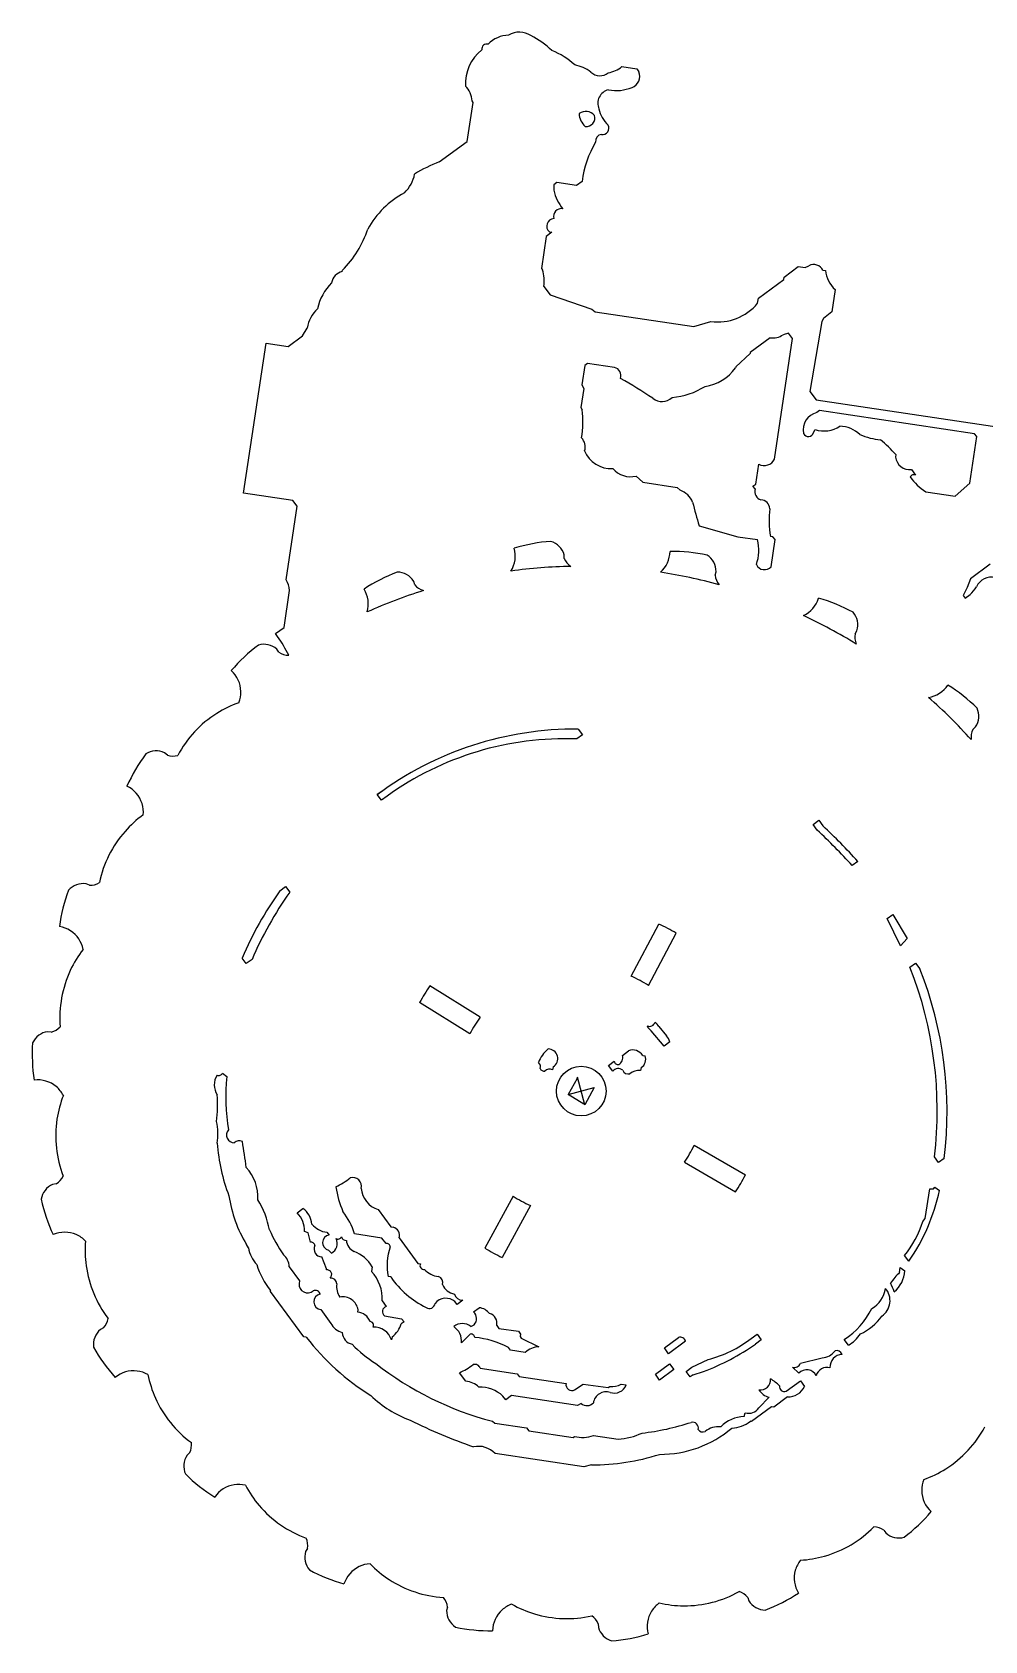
# Model space of a CAD drawing. Extents: x 0.1 to 25, y 0.1 to 17.9.
# Drawn here: x 0.1 to 10.63, y 0.1 to 17.88 of the extents above; entities that cross this region are included whole.
import ezdxf

# ---------------------------------------------------------------- set-up
doc = ezdxf.new("R2010")
doc.units = 0
doc.header["$MEASUREMENT"] = 0
doc.linetypes.add('SOLID', pattern=[0])
doc.layers.add('1', color=1, linetype='SOLID')

msp = doc.modelspace()

# ---------------------------------------------------------------- linework, layer by layer
at = {"layer": '1', "color": 0, "linetype": 'SOLID'}
for p, q in [((6.616354, 17.502071), (6.779414, 17.477719)), ((6.779414, 17.477719), (6.802158, 17.445446)), ((4.906976, 16.673175), (4.971787, 17.107145)), ((4.971787, 17.107145), (4.959966, 17.124663)), ((4.598233, 16.45152), (4.906976, 16.673175)), ((5.864684, 16.195439), (5.863568, 16.13523)), ((5.895865, 16.21966), (5.864684, 16.195439)), ((6.114134, 16.187063), (5.895865, 16.21966)), ((6.176113, 16.232935), (6.114134, 16.187063)), ((5.841526, 15.671246), (5.779547, 15.625375)), ((5.814563, 15.675272), (5.841526, 15.671246)), ((5.779547, 15.625375), (5.726624, 15.271009)), ((8.641961, 15.280577), (8.683222, 15.301979)), ((3.525871, 15.238724), (3.527789, 15.251563)), ((5.726624, 15.271009), (5.737546, 15.256252)), ((8.124096, 14.941833), (8.404475, 15.149348)), ((8.404475, 15.149348), (8.408502, 15.176311)), ((8.408502, 15.176311), (8.564925, 15.292082)), ((8.564925, 15.292082), (8.641961, 15.280577)), ((8.837119, 15.251431), (8.864081, 15.247404)), ((5.75217, 15.072933), (5.822262, 14.979772)), ((5.822262, 14.979772), (6.283186, 14.822993)), ((8.115851, 14.886624), (8.124096, 14.941833)), ((8.971799, 15.037056), (8.935175, 14.791826)), ((6.283186, 14.822993), (6.322104, 14.793555)), ((6.322104, 14.793555), (7.41088, 14.630951)), ((8.935175, 14.791826), (8.845484, 14.718591)), ((3.086045, 14.526056), (3.138369, 14.612747)), ((7.41088, 14.630951), (7.599952, 14.684094)), ((8.824515, 14.683657), (8.693291, 13.910462)), ((8.845484, 14.718591), (8.824515, 14.683657)), ((2.43665, 12.788066), (2.684391, 14.446909)), ((2.684391, 14.446909), (2.929622, 14.410285)), ((2.929622, 14.410285), (3.086045, 14.526056)), ((8.253141, 14.505163), (8.034741, 14.343519)), ((8.303363, 13.162777), (8.5024, 14.495501)), ((8.455244, 14.557671), (8.397292, 14.538762)), ((8.5024, 14.495501), (8.455244, 14.557671)), ((8.032631, 14.329397), (7.874558, 14.184995)), ((8.034741, 14.343519), (8.032631, 14.329397)), ((6.205787, 14.199269), (6.173956, 13.986135)), ((6.236776, 14.222204), (6.205787, 14.199269)), ((6.535933, 14.177526), (6.236776, 14.222204)), ((7.874558, 14.184995), (7.870072, 14.172539)), ((6.195357, 13.944874), (6.163719, 13.733025)), ((6.173956, 13.986135), (6.195357, 13.944874)), ((8.693291, 13.910462), (8.7621, 13.817495)), ((6.163719, 13.733025), (6.176058, 13.710182)), ((8.7621, 13.817495), (10.883158, 13.500724)), ((8.799725, 13.700307), (8.768736, 13.677371)), ((10.513777, 13.44432), (8.799725, 13.700307)), ((8.731904, 13.457109), (8.750709, 13.490304)), ((10.45963, 12.897188), (10.536714, 13.413331)), ((10.536714, 13.413331), (10.513777, 13.44432)), ((9.644464, 13.213191), (9.640437, 13.186228)), ((8.095626, 12.887973), (8.128223, 13.106242)), ((9.815445, 13.048523), (9.861317, 12.986544)), ((6.773757, 12.975133), (6.847684, 12.907651)), ((6.847684, 12.907651), (7.227729, 12.850893)), ((7.227729, 12.850893), (7.258368, 12.818753)), ((8.063352, 12.865229), (8.095626, 12.887973)), ((8.087572, 12.834049), (8.063352, 12.865229)), ((10.45963, 12.897188), (10.29918, 12.754455)), ((2.981037, 12.706764), (2.43665, 12.788066)), ((2.904956, 11.828204), (3.026909, 12.644785)), ((3.026909, 12.644785), (2.981037, 12.706764)), ((9.973061, 12.803159), (10.29918, 12.754455)), ((7.897136, 12.30596), (8.114121, 12.273554)), ((8.285426, 12.30441), (8.258463, 12.308437)), ((8.264967, 11.974073), (8.309645, 12.273229)), ((8.309645, 12.273229), (8.285426, 12.30441)), ((10.686732, 12.000913), (10.468331, 11.839269)), ((10.433023, 11.743475), (10.386026, 11.657302)), ((10.468331, 11.839269), (10.433023, 11.743475)), ((2.883082, 11.303817), (2.944058, 11.712107)), ((10.386026, 11.657302), (10.40877, 11.625027)), ((10.40877, 11.625027), (10.465038, 11.667816)), ((2.811574, 11.202927), (2.78883, 11.235201)), ((6.134347, 10.179033), (6.18022, 10.117053)), ((6.18022, 10.117053), (6.118048, 10.069898)), ((3.912855, 9.454182), (3.974834, 9.500054)), ((3.958727, 9.392203), (3.912855, 9.454182)), ((4.02199, 9.437884), (3.958727, 9.392203)), ((8.728064, 9.124885), (8.791327, 9.170565)), ((8.775028, 9.06143), (8.728064, 9.124885)), ((8.791327, 9.170565), (8.837199, 9.108586)), ((9.223556, 8.71618), (9.161577, 8.670308)), ((2.836674, 8.391589), (2.898845, 8.438745)), ((2.898845, 8.438745), (2.945808, 8.37529)), ((6.718768, 7.446542), (7.024937, 8.024227)), ((9.546709, 8.085137), (9.608688, 8.131009)), ((9.696082, 7.784564), (9.546709, 8.085137)), ((9.608688, 8.131009), (9.766575, 7.862351)), ((6.909891, 7.345072), (7.216084, 7.922801)), ((9.766575, 7.862351), (9.696081, 7.784564)), ((2.465655, 7.585953), (2.419783, 7.647932)), ((2.528917, 7.631633), (2.465655, 7.585953)), ((9.799581, 7.54597), (9.86175, 7.593125)), ((9.86175, 7.593125), (9.908715, 7.529672)), ((5.051156, 6.99554), (4.495283, 7.339774)), ((4.937229, 6.81157), (4.381356, 7.155804)), ((6.623093, 6.569974), (6.687315, 6.622073)), ((7.145636, 6.720321), (7.083466, 6.673165)), ((5.857444, 6.444119), (5.848798, 6.412596)), ((6.467438, 6.459338), (6.530892, 6.506302)), ((6.514594, 6.397168), (6.467438, 6.459338)), ((6.830257, 6.436654), (6.821803, 6.406415)), ((6.846347, 6.570758), (6.873119, 6.565448)), ((2.202029, 6.374444), (2.251736, 6.338144)), ((6.12041, 6.317554), (6.023479, 6.138891)), ((6.119916, 6.316623), (6.12041, 6.317554)), ((6.12041, 6.317554), (6.126727, 6.329474)), ((6.120912, 6.31848), (6.12041, 6.317554)), ((6.207886, 6.025022), (6.126727, 6.329474)), ((6.023479, 6.138891), (6.311112, 6.21529)), ((6.197186, 6.03132), (6.023479, 6.138891)), ((6.311112, 6.21529), (6.207886, 6.025022)), ((6.202878, 6.027914), (6.207886, 6.025022)), ((7.414855, 5.577736), (7.98095, 5.250743)), ((7.306189, 5.39061), (7.872423, 5.063536)), ((10.116331, 5.386738), (10.070459, 5.448716)), ((10.178309, 5.432609), (10.116331, 5.386738)), ((5.414196, 5.015854), (5.102404, 4.441157)), ((9.969023, 4.769515), (10.017727, 5.095634)), ((10.017727, 5.095634), (10.059964, 5.097202)), ((10.059964, 5.097202), (10.07568, 5.114544)), ((10.07568, 5.114544), (10.125578, 5.079527)), ((3.028314, 4.832153), (3.090485, 4.879308)), ((3.922082, 4.866682), (4.061881, 4.677794)), ((5.604396, 4.912664), (5.292604, 4.337967)), ((3.149005, 4.611992), (3.107785, 4.626024)), ((4.061881, 4.677794), (4.088844, 4.673767)), ((9.940351, 4.735732), (9.969023, 4.769515)), ((2.48994, 4.443969), (2.466678, 4.48157)), ((3.17385, 4.505901), (3.149005, 4.611992)), ((3.357044, 4.616362), (3.37998, 4.585373)), ((3.962852, 4.550826), (3.660419, 4.599931)), ((4.010391, 4.491224), (3.962852, 4.550826)), ((4.153624, 4.553837), (4.362231, 4.271981)), ((3.352101, 4.214141), (3.299318, 4.344093)), ((3.373602, 4.419628), (3.40681, 4.387105)), ((4.362231, 4.271981), (4.389194, 4.267954)), ((9.786832, 4.296635), (9.739676, 4.358805)), ((2.93915, 4.235124), (3.054922, 4.078701)), ((3.350184, 4.201302), (3.352101, 4.214141)), ((3.856754, 4.235903), (3.848701, 4.181978)), ((4.061658, 4.12261), (4.034696, 4.126636)), ((9.684335, 4.172811), (9.692388, 4.226736)), ((9.692388, 4.226736), (9.743571, 4.191528)), ((2.731413, 3.960319), (2.733522, 3.974443)), ((3.101663, 3.460062), (2.731413, 3.960319)), ((3.054922, 4.078701), (3.050703, 4.050454)), ((3.288458, 3.761621), (3.400952, 3.609625)), ((3.697498, 3.732034), (3.701525, 3.758996)), ((3.967082, 3.85847), (4.012954, 3.796491)), ((4.794652, 3.81888), (4.771717, 3.849869)), ((4.856632, 3.864752), (4.794652, 3.81888)), ((4.976429, 3.735291), (5.039884, 3.782255)), ((3.993379, 3.691783), (4.181542, 3.659744)), ((4.210897, 3.627796), (4.178432, 3.603768)), ((4.181542, 3.659744), (4.210897, 3.627796)), ((4.946941, 3.572999), (4.98435, 3.594976)), ((5.232516, 3.58679), (5.25526, 3.554517)), ((3.128626, 3.456035), (3.101663, 3.460062)), ((4.078386, 3.461201), (4.069165, 3.425826)), ((4.939997, 3.491344), (4.84281, 3.39429)), ((5.25526, 3.554517), (5.473529, 3.52192)), ((5.473529, 3.52192), (5.496465, 3.49093)), ((5.496465, 3.49093), (5.492438, 3.463967)), ((5.492438, 3.463967), (5.501309, 3.444267)), ((5.501309, 3.444267), (5.697151, 3.34939)), ((7.085408, 3.337633), (7.24183, 3.453404)), ((7.319784, 3.412885), (7.132372, 3.274178)), ((8.046273, 3.44352), (8.109727, 3.490484)), ((8.155407, 3.427221), (8.093428, 3.38135)), ((8.109727, 3.490484), (8.155407, 3.427221)), ((9.119074, 3.367306), (9.073203, 3.429285)), ((5.385914, 3.31318), (5.362978, 3.344169)), ((5.548974, 3.288827), (5.385914, 3.31318)), ((7.132372, 3.274178), (7.085408, 3.337633)), ((7.387175, 3.125868), (7.567625, 3.209175)), ((4.890968, 2.9697), (4.821068, 3.064144)), ((5.050133, 3.112626), (5.458424, 3.05165)), ((5.458424, 3.05165), (5.48136, 3.02066)), ((6.986805, 3.04653), (7.143228, 3.162301)), ((7.032485, 2.983267), (6.986805, 3.04653)), ((7.188907, 3.099038), (7.032485, 2.983267)), ((7.143228, 3.162301), (7.188907, 3.099038)), ((7.325005, 3.078713), (7.387175, 3.125868)), ((7.370877, 3.016734), (7.325005, 3.078713)), ((7.402891, 3.042142), (7.370877, 3.016734)), ((8.572945, 3.059035), (8.500303, 3.126324)), ((5.48136, 3.02066), (5.998786, 2.943385)), ((6.093447, 2.87412), (6.188407, 2.938692)), ((6.188407, 2.938692), (6.465029, 2.901317)), ((6.465029, 2.901317), (6.481261, 2.913332)), ((6.609371, 2.936201), (6.663296, 2.928148)), ((8.431406, 2.858348), (8.587828, 2.97412)), ((8.587828, 2.97412), (8.634792, 2.910666)), ((5.332859, 2.764573), (5.300994, 2.806084)), ((5.395029, 2.811729), (5.332859, 2.764573)), ((6.124304, 2.702815), (5.395029, 2.811729)), ((6.165565, 2.724217), (6.124304, 2.702815)), ((8.268214, 2.68846), (8.048337, 2.525725)), ((8.295176, 2.684433), (8.268214, 2.68846)), ((8.447172, 2.796929), (8.295176, 2.684433)), ((5.187042, 2.526461), (5.210227, 2.505935)), ((5.210227, 2.505935), (5.56331, 2.453204)), ((7.965881, 2.580042), (7.979721, 2.619977)), ((8.048337, 2.525725), (8.035497, 2.527642)), ((5.56331, 2.453204), (5.587337, 2.420739)), ((5.587337, 2.420739), (6.076517, 2.347682)), ((6.076517, 2.347682), (6.091465, 2.359888)), ((6.301747, 2.370486), (6.573941, 2.329835)), ((6.194899, 2.024173), (5.215256, 2.170479)), ((6.279488, 2.045667), (6.194899, 2.024173))]:
    msp.add_line(p, q, dxfattribs=at)
at = {"layer": '1', "color": 5, "linetype": 'SOLID'}
for p, q in [((7.470127, 12.426171), (7.897136, 12.305957)), ((5.979381, 12.066667), (5.978129, 12.105882)), ((7.646234, 11.881048), (7.656082, 11.919028)), ((4.327752, 11.775159), (4.315503, 11.812433)), ((2.78883, 11.235202), (2.883082, 11.303817)), ((9.193274, 11.233342), (9.213423, 11.267009)), ((2.825153, 11.030142), (2.802898, 11.062455)), ((10.495168, 10.176021), (10.523985, 10.202647)), ((1.593338, 9.891963), (1.562864, 9.916713)), ((0.732038, 8.452864), (0.695847, 8.468017)), ((0.311089, 6.829393), (0.272095, 6.833736)), ((7.083466, 6.673165), (6.940439, 6.845058)), ((7.023935, 6.889466), (7.108019, 6.789304)), ((0.364577, 5.15309), (0.325939, 5.14627)), ((0.888167, 3.559757), (0.853015, 3.542328)), ((8.589207, 3.167922), (8.830499, 3.227956)), ((7.402891, 3.042142), (7.518996, 3.076909)), ((8.129699, 2.67502), (8.243176, 2.793267)), ((1.839442, 2.178478), (1.810624, 2.151852)), ((9.509457, 1.324352), (9.531711, 1.292038)), ((3.141335, 1.121156), (3.121186, 1.08749)), ((8.006857, 0.579336), (8.019106, 0.542061)), ((4.688374, 0.473449), (4.678526, 0.435469)), ((6.355228, 0.287829), (6.356479, 0.248614))]:
    msp.add_line(p, q, dxfattribs=at)
at = {"layer": '1', "color": 0, "linetype": 'SOLID'}
msp.add_circle((6.167296, 6.17709), 0.274348, dxfattribs=at)
for centre, radius, start, end in [((5.375061, 17.522598), 0.328193, 91.982221, 136.064764), ((5.48404, 17.645606), 0.237697, 57.668105, 120.413563), ((5.097461, 16.881125), 1.093503, 46.970332, 61.980038), ((5.354357, 17.317802), 0.466854, 127.690928, 183.709609), ((5.123534, 17.696962), 0.055471, 74.110522, 190.10007), ((5.528394, 16.904987), 0.837117, 47.361169, 67.877483), ((6.015624, 17.100004), 0.428301, 52.907112, 79.260423), ((6.372826, 17.545082), 0.143105, 226.288434, 309.901814), ((6.422385, 17.73783), 0.305297, 277.957531, 309.445533), ((6.683322, 17.394284), 0.129381, -69.889625, 23.293204), ((4.71274, 17.113346), 0.247484, 2.621003, 44.756068), ((6.553917, 17.684222), 0.44667, 258.722889, 292.911138), ((6.504688, 17.095919), 0.155017, 104.235167, 202.707896), ((6.216325, 16.877535), 0.129065, 41.655714, 124.387526), ((6.347953, 16.99189), 0.204672, 182.196743, 228.204053), ((6.220812, 16.935048), 0.096193, 264.470886, 377.090706), ((6.692319, 17.105344), 0.337809, 191.832398, 227.372478), ((6.400717, 16.67848), 0.076135, 98.788337, 187.33661), ((6.40222, 16.822662), 0.070183, -100.78699, 29.099084), ((7.295214, 16.093506), 1.127753, 149.330603, 172.89788), ((5.308568, 14.694092), 1.895556, 112.008035, 121.227817), ((3.964513, 16.379548), 0.367037, 312.471625, 349.872522), ((4.725213, 15.186093), 1.055676, 119.066093, 150.414568), ((6.284978, 16.216437), 0.429164, 190.907399, 221.659981), ((5.947647, 15.845139), 0.087636, 79.012904, 194.671762), ((2.752035, 16.040639), 1.106542, 314.512239, 342.467804), ((5.868678, 15.739306), 0.083837, 93.973539, 229.798776), ((8.734818, 15.199853), 0.11442, 26.651806, 116.803917), ((3.567591, 15.082377), 0.161818, 104.9405, 169.497324), ((5.382591, 15.135693), 0.37487, -9.636207, 18.759782), ((9.219115, 15.29646), 0.358407, 187.86694, 226.366568), ((3.823602, 14.698136), 0.58609, 135.095495, 167.444128), ((3.510625, 14.551281), 0.377296, 133.370763, 170.624073), ((7.672787, 15.256893), 0.577411, 262.753339, 320.114504), ((8.285049, 14.694293), 0.191803, 260.42407, 305.817081), ((6.509113, 14.084402), 0.09691, 343.032651, 433.934101), ((3.146965, 8.068069), 6.913225, 56.550994, 60.016969), ((7.46563, 14.458226), 0.495167, 278.053335, 324.76367), ((7.108929, 14.63922), 0.79508, 274.430357, 302.403926), ((5.248633, 13.571736), 0.937702, -10.636474, 8.49041), ((7.058497, 13.954488), 0.155461, 229.483016, 316.011193), ((8.812424, 13.48971), 0.192679, 103.105433, 192.427731), ((8.849403, 13.790111), 0.315634, 251.778854, 303.722016), ((9.010412, 13.183001), 0.344877, 46.703708, 87.63707), ((6.067649, 13.298761), 0.143183, -18.001877, 44.24314), ((8.676668, 13.469865), 0.05669, 202.417183, 346.994133), ((9.540119, 14.13083), 0.755993, 247.180235, 265.040916), ((7.940065, 11.624467), 2.330026, 42.988222, 48.80198), ((6.493981, 13.372191), 0.313114, 202.076192, 273.793022), ((8.187203, 13.222981), 0.130792, 243.195721, 332.656999), ((9.796794, 13.20488), 0.157465, 186.802674, 276.802225), ((6.715557, 13.235801), 0.267087, 221.2318, 282.586194), ((9.842025, 12.948341), 0.042798, 63.206699, 155.246264), ((7.189469, 12.607128), 0.222559, 20.870731, 71.966239), ((8.181436, 12.806248), 0.097894, 163.501367, 252.599525), ((10.280934, 13.293693), 0.579144, 214.417333, 237.886529), ((11.047062, 13.565691), 3.754061, 193.5456, 197.670553), ((8.151324, 12.614943), 0.097894, 0.412322, 89.510153), ((9.304262, 12.493663), 1.062075, 173.404865, 190.043735), ((7.665843, 12.155618), 0.463532, -19.823079, 14.739748), ((8.191411, 12.039352), 0.098417, 204.573255, 318.348832), ((2.659166, 11.680786), 0.286609, 6.273778, 30.953939), ((10.158843, 11.991899), 0.445854, 313.374193, 327.403278), ((6.167296, 6.17709), 2.036532, 59.003382, 65.094146), ((6.167296, 6.17709), 2.036532, 145.186037, 151.276801), ((6.167296, 6.17709), 1.384063, 57.552067, 66.519044), ((6.167296, 6.17709), 1.384063, 143.747933, 152.714908), ((6.918843, 6.96171), 0.06906, 249.84879, 340.681324), ((6.891424, 6.822836), 0.14832, 26.694469, 51.382378), ((7.027948, 6.967493), 0.150493, 207.984473, 234.445155), ((7.006011, 6.688929), 0.143111, 12.671543, 44.53799), ((6.03654, 6.36318), 0.366032, 130.153498, 159.367839), ((5.799939, 6.535217), 0.10773, -57.738036, 89.697184), ((6.736099, 6.501241), 0.130309, 32.219818, 111.985506), ((5.664614, 6.44746), 0.053483, 339.450735, 416.69189), ((5.755529, 6.440031), 0.04238, 195.526676, 283.41376), ((5.815803, 6.352917), 0.068193, 61.062532, 137.706823), ((6.576029, 6.346384), 0.079648, 50.705192, 140.493636), ((6.57307, 6.511875), 0.042545, 187.526414, 280.192253), ((6.539958, 6.546294), 0.086442, 298.044107, 375.899043), ((6.685908, 6.429007), 0.063058, 199.488377, 287.257954), ((6.812032, 6.235543), 0.171152, 86.727138, 128.874115), ((6.769405, 6.528434), 0.110121, -56.454476, 19.640566), ((2.313336, 6.245596), 0.201294, 147.331236, 213.37909), ((2.163665, 6.391104), 0.041825, 241.776735, 336.527285), ((4.313022, 6.105638), 2.074357, 173.564415, 189.944448), ((0.822888, 6.03166), 1.326379, 351.790519, 364.462415), ((1.551008, 5.700637), 0.601577, 350.445373, 373.616581), ((2.333435, 5.689912), 0.085741, 137.886621, 269.337751), ((4.198055, 5.754351), 2.059549, 184.276149, 200.900348), ((2.387123, 5.54965), 0.07722, 62.738223, 135.079687), ((-1.701642, 4.871069), 4.191282, 6.338923, 10.269625), ((6.167296, 6.17709), 1.384063, 325.372358, 334.339357), ((2.125442, 5.011293), 0.46761, -4.314837, 43.610124), ((3.07716, 5.89298), 0.861788, 296.056249, 308.503486), ((3.639328, 5.123514), 0.098455, -12.655044, 105.101966), ((6.167296, 6.17709), 2.036532, 326.852958, 332.943729), ((3.752728, 5.245582), 1.495873, 188.688137, 210.713568), ((4.542135, 5.281373), 1.09853, 188.511549, 203.431261), ((4.004224, 5.123567), 0.269698, 184.597493, 252.267708), ((6.167296, 6.17709), 1.384063, 237.035259, 246.002234), ((8.008571, 5.530794), 2.164569, 325.238358, 347.966779), ((1.810788, 4.480383), 0.924992, 10.043385, 32.406692), ((2.829714, 4.6372), 0.278296, 357.698416, 404.468993), ((2.953756, 4.684468), 0.238029, 5.390373, 54.940947), ((2.988124, 4.407885), 0.699187, 15.942386, 38.647311), ((4.859213, 5.660326), 2.367905, 205.479116, 213.074679), ((3.387906, 4.871204), 0.256704, 219.816557, 263.094859), ((4.061268, 4.581412), 0.096385, -16.624313, 73.375669), ((3.181378, 4.464027), 0.042545, 7.528311, 100.191937), ((3.300659, 4.430523), 0.08644, 153.121686, 269.111125), ((3.392831, 4.501884), 0.084473, 98.750518, 256.842555), ((3.352951, 4.492279), 0.118162, 297.116786, 387.116781), ((3.477789, 4.584219), 0.042858, 242.688347, 333.24139), ((3.568103, 4.580691), 0.054328, 196.735709, 274.125529), ((3.710504, 4.533258), 0.138657, 182.791959, 248.110978), ((4.017326, 4.452493), 0.039347, 6.258912, 100.151071), ((4.631219, 4.253141), 0.609789, 160.491095, 191.973359), ((2.840195, 4.503493), 0.355278, 189.644978, 223.350743), ((2.773469, 4.237146), 0.165694, -0.699437, 52.209104), ((3.507373, 4.026424), 0.407368, 30.945649, 68.176556), ((6.167296, 6.17709), 2.036532, 238.473367, 244.564131), ((3.355449, 4.488147), 0.806651, 196.458324, 219.556313), ((3.356819, 4.149049), 0.052673, 313.56787, 457.235927), ((3.396535, 4.041464), 0.069504, 2.81623, 92.815699), ((3.536847, 3.884447), 0.431019, -3.455244, 43.653592), ((4.892835, 4.692336), 1.007691, 214.428538, 244.083318), ((4.427512, 4.248349), 0.043042, 152.903789, 280.108454), ((4.61777, 4.370937), 0.246157, 222.078524, 263.795008), ((4.567617, 4.060829), 0.069503, -19.80352, 70.196468), ((10.415803, 3.452898), 1.026314, 135.45617, 144.153115), ((9.412994, 4.213334), 0.331295, 309.735942, 356.225976), ((3.143583, 4.039808), 0.093488, 173.460746, 311.333346), ((3.226453, 3.91432), 0.059188, 18.535424, 110.912456), ((3.297554, 3.847791), 0.086649, 99.957741, 263.973846), ((3.648934, 4.012713), 0.185784, 170.03026, 217.142729), ((4.802252, 4.114576), 0.186058, 204.546631, 258.648242), ((4.857164, 3.960602), 0.095852, 197.26274, 269.681439), ((9.231976, 4.035947), 0.298643, 299.126402, 352.241982), ((8.700151, 3.618581), 0.98515, 20.188675, 26.225862), ((3.530412, 3.729424), 0.17365, 9.805338, 99.805463), ((4.029651, 3.739186), 0.059688, 106.244895, 232.576389), ((4.489341, 3.835527), 0.061791, 233.295744, 355.186207), ((4.670867, 3.731985), 0.155136, 49.453177, 140.641455), ((4.913421, 3.661354), 0.097144, 316.898899, 409.562969), ((5.018882, 3.609788), 0.173741, 38.446433, 83.057332), ((8.591522, 4.15959), 0.87485, 303.407308, 333.926147), ((3.584636, 3.705486), 0.207193, 207.559222, 253.207709), ((3.688959, 3.582575), 0.149702, 18.776929, 86.730051), ((3.828088, 3.587115), 0.043725, 333.430443, 446.583031), ((3.879806, 3.370758), 0.197204, 16.215158, 93.666532), ((3.893397, 3.697403), 0.300021, 308.067372, 341.814418), ((4.852098, 3.460874), 0.146858, 49.77324, 129.833008), ((4.650691, 3.413193), 0.193047, 354.38057, 416.219306), ((5.125221, 3.611747), 0.110159, -13.095701, 74.340986), ((5.291616, 5.132756), 2.736771, 217.782353, 238.020924), ((3.668642, 3.518001), 0.144275, 184.321881, 256.152801), ((4.948355, 3.449153), 0.043011, 7.615533, 101.205442), ((4.876417, 2.389354), 1.071641, 62.997237, 83.862738), ((7.261311, 3.395739), 0.060867, 16.20551, 108.666935), ((8.921469, 3.707619), 0.393523, 300.141839, 326.85744), ((4.647296, 4.360761), 1.411567, 224.129138, 237.8622), ((5.698788, 3.133833), 0.215564, 90.435111, 134.026263), ((8.810114, 3.433393), 0.206445, 275.666741, 321.638405), ((9.055488, 3.126102), 0.140281, 92.711805, 182.711821), ((8.990722, 3.247014), 0.061192, 18.234582, 107.825743), ((6.08977, 5.972564), 3.562379, 231.99697, 255.320847), ((4.509321, 3.77426), 0.775533, 293.701882, 306.761296), ((4.992391, 3.095985), 0.06003, 15.947261, 108.379043), ((8.524108, 3.191251), 0.069153, 249.865237, 340.28449), ((8.658462, 2.98097), 0.115717, 25.427994, 137.661314), ((8.884046, 2.998033), 0.125406, 75.538387, 164.882022), ((4.867918, 2.723582), 0.247195, 47.113895, 84.649511), ((5.047289, 2.529689), 0.37518, 47.450941, 91.702135), ((6.063433, 2.932418), 0.065571, 170.37137, 297.241464), ((6.443292, 2.708877), 0.14454, 72.898034, 170.932893), ((6.508088, 3.133313), 0.221611, 263.047119, 297.19578), ((6.533459, 2.977489), 0.138896, 249.931237, 339.192117), ((8.148598, 2.983933), 0.109734, 259.980501, 366.240663), ((8.286853, 2.97288), 0.184847, 211.654908, 256.332879), ((7.910683, 2.432564), 0.661599, 47.331184, 58.366403), ((8.411215, 2.907718), 0.053339, 167.759942, 292.243022), ((8.450646, 3.002815), 0.205915, 269.033117, 333.416127), ((4.7011, 3.699117), 1.235278, 225.947844, 249.904852), ((6.229357, 2.795414), 0.095595, 228.139737, 318.138824), ((8.014632, 2.756924), 0.141327, 255.698601, 324.487109), ((7.080024, 8.216528), 6.331873, 243.721499, 250.600465), ((6.550825, 5.004324), 2.623517, 276.296511, 288.424288), ((7.396614, 2.453115), 0.064353, -14.89715, 104.969392), ((7.979825, 2.20071), 0.379587, 92.105164, 135.678842), ((7.814892, 2.802878), 0.352733, 272.594787, 308.712589), ((6.179205, 2.710453), 0.361378, 255.948531, 289.82169), ((6.533798, 3.046373), 0.717662, 273.206507, 295.128774), ((7.039696, 3.388852), 1.22737, 269.693894, 310.135866), ((7.509024, 2.46771), 0.059091, 211.799773, 298.329097), ((7.687495, 2.219818), 0.246976, 85.178148, 127.523435), ((5.031428, 1.998152), 0.25197, 43.150337, 102.505097), ((6.296652, 4.443678), 2.398072, 269.589911, 287.885539)]:
    msp.add_arc(centre, radius, start, end, dxfattribs=at)
at = {"layer": '1', "color": 5, "linetype": 'SOLID'}
for centre, radius, start, end in [((5.119295, 12.094904), 0.319308, -31.798275, 15.176245), ((5.968513, 10.412877), 1.846656, 94.233057, 107.036878), ((5.769887, 12.047356), 0.216311, 15.697853, 73.256294), ((6.828943, 12.150457), 0.319308, 311.838085, 358.812605), ((7.169881, 10.297311), 1.846656, 77.869417, 90.673238), ((7.439786, 11.921541), 0.216311, 359.334213, 416.892654), ((6.167306, 6.177248), 5.80162, 91.13535, 97.692948), ((6.150939, 12.13302), 0.183943, 201.144753, 237.589978), ((4.783251, 10.185298), 1.846656, 110.596697, 123.400518), ((4.132184, 11.697609), 0.216311, 32.061493, 89.619934), ((4.473667, 11.887158), 0.183943, 217.508393, 253.953618), ((6.167306, 6.177248), 5.80162, 74.77171, 81.329308), ((7.829538, 11.89638), 0.183943, 184.781113, 221.226338), ((10.694309, 11.684232), 0.1735, 73.679797, 157.113342), ((3.49455, 11.559938), 0.319308, -15.434635, 31.539885), ((6.167306, 6.177248), 5.80162, 107.49899, 114.056588), ((8.48499, 11.722095), 0.319308, 295.474445, 342.448965), ((8.290025, 9.847962), 1.846656, 61.505777, 74.309598), ((6.167306, 6.177248), 5.80162, 58.40807, 64.965668), ((9.006596, 11.330358), 0.216311, 342.970573, 400.529014), ((9.373471, 11.19641), 0.183943, 168.417473, 204.862698), ((3.710116, 9.63301), 1.846656, 126.960337, 139.764158), ((2.659355, 10.900636), 0.216311, 48.425133, 105.983574), ((1.625271, 10.361208), 1.454581, 25.82128, 35.35691), ((2.933604, 11.178713), 0.183943, 233.872033, 270.317258), ((2.086336, 10.588899), 0.319308, 0.929005, 47.903525), ((2.086336, 10.588899), 0.319308, -21.658397, 0.929005), ((6.167306, 6.177248), 5.80162, 42.04443, 48.602028), ((9.953272, 10.844522), 0.319308, 279.110805, 326.085325), ((9.2382, 9.101233), 1.846656, 45.142137, 57.945958), ((2.797756, 9.308282), 1.234492, 122.257127, 151.945531), ((2.797756, 9.308282), 1.234492, 109.626738, 122.257127), ((10.343384, 10.3217), 0.216311, 326.606933, 384.165374), ((6.103747, 6.506222), 3.672938, 89.522642, 126.619322), ((10.657661, 10.089817), 0.183943, 152.053833, 188.499058), ((5.988404, 6.708092), 3.364305, 87.791542, 125.767209), ((2.836052, 8.800762), 1.846656, 143.323897, 156.127718), ((1.470724, 9.721007), 0.216311, 64.788693, 122.347134), ((1.655516, 10.065079), 0.183943, 250.243418, 286.680898), ((1.008742, 9.260461), 0.319308, 17.292565, 64.267085), ((1.008742, 9.260461), 0.319308, -5.294837, 17.292565), ((2.052134, 8.232147), 1.234492, 125.990298, 138.620687), ((4.243912, 4.199707), 6.722751, 42.207619, 46.902247), ((2.052134, 8.232147), 1.234492, 138.620687, 168.309091), ((3.783874, 3.742054), 7.294339, 42.502876, 46.823322), ((2.231862, 7.755968), 1.846656, 159.687537, 172.491358), ((0.662576, 8.25428), 0.216311, 81.152333, 138.710774), ((0.74295, 8.636483), 0.183943, 266.599233, 303.044458), ((6.149682, 6.045649), 4.05949, 144.697701, 156.752699), ((6.258784, 6.029369), 4.059452, 144.697644, 156.752752), ((0.349059, 7.682233), 0.319308, 33.656205, 80.630725), ((0.349059, 7.682233), 0.319308, 11.068803, 33.656205), ((1.639896, 6.989531), 1.234492, 142.353938, 154.984327), ((1.639896, 6.989531), 1.234492, 154.984327, 184.672731), ((5.763944, 5.958612), 4.336596, -6.752442, 21.471464), ((5.892052, 5.947437), 4.317064, 353.150951, 381.500362), ((0.300389, 6.619284), 0.216311, 97.515973, 155.074414), ((0.269827, 7.008649), 0.183943, 282.962873, 319.408098), ((1.946499, 6.583276), 1.846656, 176.051177, 188.854998), ((0.160735, 5.98208), 0.319308, 50.019845, 96.994365), ((0.160735, 5.98208), 0.319308, 27.432443, 50.019845), ((1.594441, 5.681108), 1.234492, 158.717578, 171.347967), ((1.594441, 5.681108), 1.234492, 171.347967, 201.036371), ((0.274484, 5.313459), 0.183943, 299.326513, 335.771738), ((0.413505, 4.948476), 0.216311, 113.879613, 171.438054), ((2.00308, 5.37769), 1.846656, 192.414817, 205.218638), ((8.852314, 5.073123), 1.13915, 321.166327, 342.771117), ((0.459029, 4.297739), 0.319308, 66.383485, 113.358005), ((0.459029, 4.297739), 0.319308, 43.796083, 66.383485), ((1.919453, 4.41288), 1.234492, 175.081218, 187.711607), ((1.919453, 4.41288), 1.234492, 187.711607, 217.400011), ((9.372654, 3.859707), 0.206332, -55.405257, 41.206521), ((0.756542, 3.688248), 0.183943, 315.690153, 352.135378), ((8.985168, 4.057265), 0.624215, 295.202632, 323.942898), ((0.992759, 3.377217), 0.216311, 130.243253, 187.801694), ((6.547625, 5.603891), 2.707249, 291.026745, 304.819074), ((7.2298, 4.505169), 1.3393, 284.610123, 307.56249), ((2.397022, 4.236879), 1.846656, 208.778457, 221.582278), ((1.219773, 2.765665), 0.319308, 82.747125, 129.721645), ((1.219773, 2.765665), 0.319308, 60.159723, 82.747125), ((2.588601, 3.287591), 1.234492, 191.444858, 204.075247), ((2.588601, 3.287591), 1.234492, 204.075247, 233.763651), ((9.536855, 3.046212), 1.234492, 302.257087, 331.945491), ((1.991225, 2.032799), 0.216311, 146.606893, 204.165334), ((1.676949, 2.264682), 0.183943, -27.946207, 8.499018), ((9.536855, 3.046212), 1.234492, 289.626698, 302.257087), ((3.09641, 3.253266), 1.846656, 225.142097, 237.945918), ((2.381338, 1.509976), 0.319308, 99.110765, 146.085285), ((2.381338, 1.509976), 0.319308, 76.523363, 99.110765), ((3.547675, 2.396405), 1.234492, 207.808498, 220.438887), ((10.248274, 1.765594), 0.319308, 158.341563, 180.928965), ((10.248274, 1.765594), 0.319308, 180.928965, 227.903485), ((3.547675, 2.396405), 1.234492, 220.438887, 250.127291), ((8.624494, 2.721484), 1.846656, 306.960297, 319.764118), ((8.518249, 2.223729), 1.234492, 285.893447, 315.581851), ((9.401005, 1.175781), 0.183943, 53.871993, 90.317218), ((9.675254, 1.453858), 0.216311, 228.425093, 285.983534), ((3.328012, 1.02414), 0.216311, 162.970533, 220.528974), ((2.961137, 1.158088), 0.183943, -11.582567, 24.862658), ((3.849619, 0.632403), 0.319308, 115.474405, 162.448925), ((3.849619, 0.632403), 0.319308, 92.887003, 115.474405), ((4.718975, 1.81152), 1.234492, 224.172138, 236.802527), ((8.840059, 0.794556), 0.319308, 141.977923, 164.565325), ((8.518249, 2.223729), 1.234492, 273.263058, 285.893447), ((4.044585, 2.506536), 1.846656, 241.505737, 254.309558), ((4.718975, 1.81152), 1.234492, 236.802527, 266.490931), ((8.840059, 0.794556), 0.319308, 164.565325, 211.539845), ((4.505071, 0.458117), 0.183943, 4.781073, 41.226298), ((7.309184, 1.721537), 1.234492, 269.529807, 299.218211), ((7.860941, 0.467337), 0.183943, 37.508353, 73.953578), ((8.202424, 0.656885), 0.216311, 212.061453, 269.619894), ((7.551359, 2.169197), 1.846656, 290.596657, 303.400478), ((4.894822, 0.432956), 0.216311, 179.334173, 236.892614), ((5.505665, 0.20404), 0.319308, 131.838045, 178.812565), ((5.505665, 0.20404), 0.319308, 109.250643, 131.838045), ((6.007611, 1.58032), 1.234492, 240.535778, 253.166167), ((6.007611, 1.58032), 1.234492, 253.166167, 282.854571), ((6.183669, 0.221476), 0.183943, 21.144713, 57.589938), ((7.215314, 0.259591), 0.319308, 148.201685, 195.176205), ((7.215314, 0.259591), 0.319308, 125.614283, 148.201685), ((7.309184, 1.721537), 1.234492, 256.899418, 269.529807), ((5.164729, 2.057186), 1.846656, 257.869377, 270.673198), ((6.564721, 0.30714), 0.216311, 195.697813, 253.256254), ((6.366096, 1.941618), 1.846656, 274.233017, 287.036838)]:
    msp.add_arc(centre, radius, start, end, dxfattribs=at)

doc.saveas('drawing.dxf')
